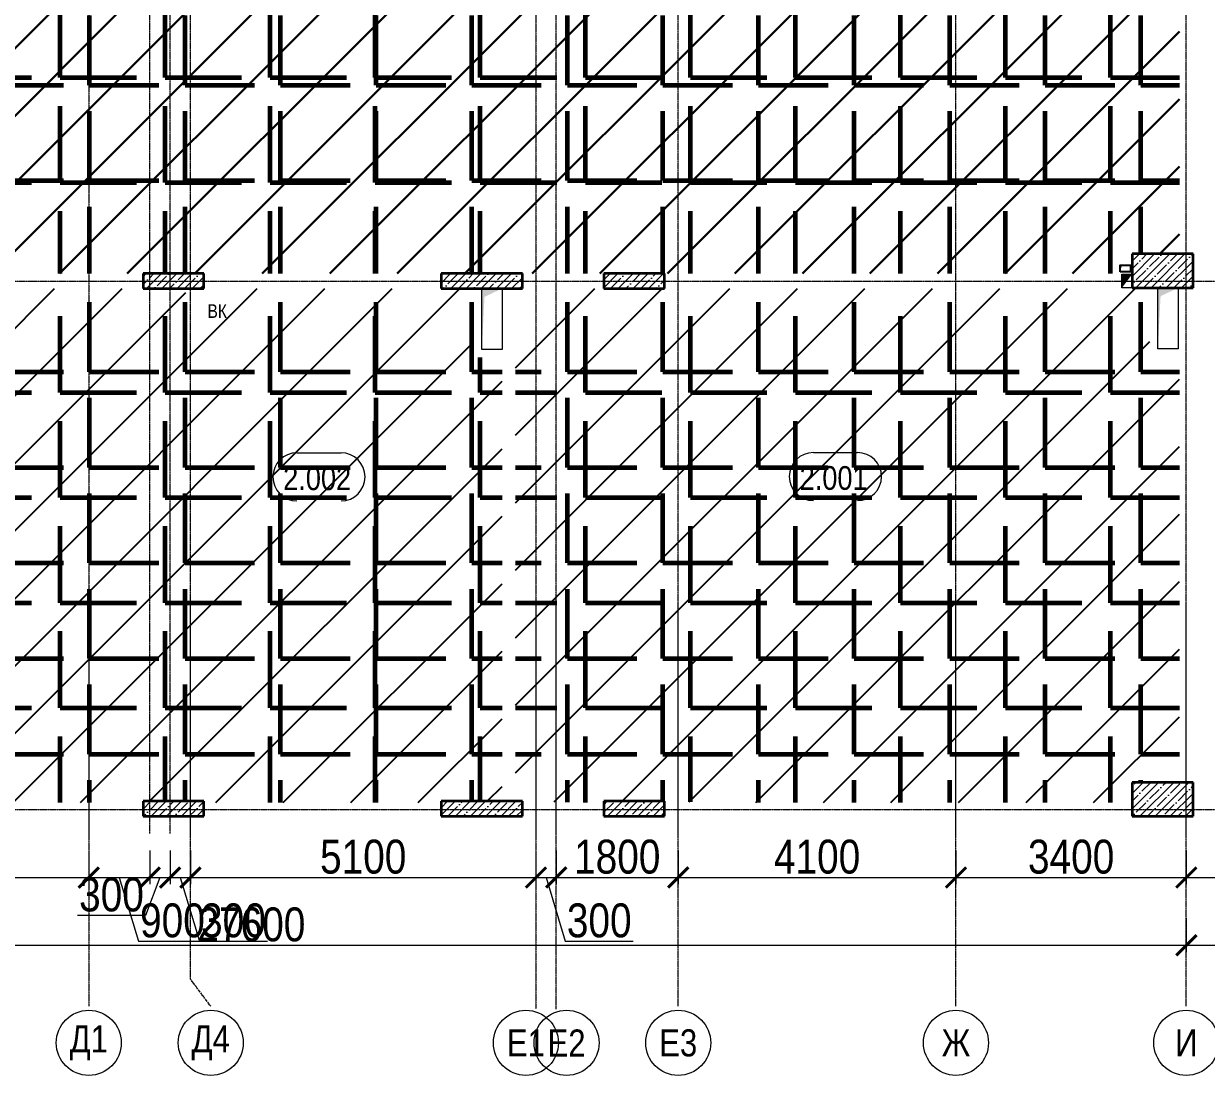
# Model space of a CAD drawing. Header units: millimetres. Extents: x -65509 to 912790, y 446 to 713294.
# Drawn here: x 10318 to 27776, y 174451 to 189977 of the extents above; entities that cross this region are included whole.
import ezdxf
from ezdxf.enums import TextEntityAlignment as Align

# ---------------------------------------------------------------- set-up
doc = ezdxf.new("R2010")
doc.units = ezdxf.units.MM
doc.linetypes.add('CENTER2', pattern=[28.575, 19.05, -3.175, 3.175, -3.175])
doc.linetypes.add('HIDDEN2', pattern=[4.7625, 3.175, -1.5875])
doc.layers.get('Defpoints').update_dxf_attribs({"color": 250})
doc.layers.add('1.1) Нал. пол 1 вып. классы в 1 блоке', color=5, linetype='Continuous')
for name, color, linetype, lineweight in [('8.1) Нал. пол 8 вып.', 190, 'Continuous', 30), ('8.2) Линолеум 8 вып', 90, 'Continuous', 60), ('9.1) Линолеум 9  9.2 Инв', 3, 'Continuous', 60), ('АР_Area', 250, 'Continuous', 5), ('АР_Колонны', 250, 'Continuous', 30), ('АР_Стены ЖБ', 250, 'Continuous', 35), ('АР_Штриховка', 250, 'Continuous', 0), ('ВК_Шахты', 250, 'Continuous', 9), ('ОВ_Кондиционирование', 250, 'Continuous', 25), ('ОВ_Отопление', 250, 'Continuous', 5), ('ОВ_Шахты', 250, 'Continuous', 5), ('РД_Оси_100', 250, 'Continuous', 0), ('РД_Оси_размер', 250, 'Continuous', 0)]:
    doc.layers.add(name, color=color, linetype=linetype, lineweight=lineweight)
doc.styles.add('style1', font='ARIALN.TTF')
doc.styles.add('ккк', font='isocpeur.ttf', dxfattribs={"width": 0.85, "oblique": 15})
doc.dimstyles.new('Dim100_ареал', dxfattribs={"dimscale": 100, "dimtxt": 2.5, "dimasz": 1, "dimexe": 1, "dimexo": 1, "dimgap": 0.5, "dimtad": 1, "dimzin": 12, "dimdsep": 46, "dimtxsty": 'style1', "dimblk": 'ARCHTICK', "dimcen": 1, "dimdle": 1, "dimclrd": 256, "dimclre": 256, "dimaunit": 1, "dimadec": 0, "dimazin": 3, "dimtfac": 1, "dimtmove": 1, "dimatfit": 3, "dimldrblk": 'OPEN30', "dimfxl": 4, "dimfxlon": 1, "dimtolj": 1, "dimtzin": 0, "dimlwd": 9, "dimlwe": 9, "dimarcsym": 0})
pattern_1 = [(45, (-1573151.94, 141213.05), (-498.4042, 498.4042), [])]
pattern_2 = [(45, (-74007.1, 311187.15), (-112.2532, 112.2532), []), (45, (-73894.85, 311187.15), (-112.2532, 112.2532), [198.4375, -39.6875, 0, -39.6875])]
pattern_3 = [(0, (0, 0), (0, 1550.67), [1127.76, -422.91]), (90, (0, 0), (-1550.67, 9e-14), [1127.76, -422.91])]
pattern_4 = [(0, (0, 0), (0, 1410.97), [1026.16, -384.81]), (90, (0, 0), (-1410.97, 9e-14), [1026.16, -384.81])]

# ---------------------------------------------------------------- blocks, each defined once
blk = doc.blocks.new('otv')
at = {"linetype": 'Continuous'}
blk.add_lwpolyline([(0, -1), (0, 0), (1, 0), (1, -1)], close=True, dxfattribs=at)
blk.add_solid([(0, -1), (0, 0), (0.135, -0.137), (1, 0)], dxfattribs=at)
blk = doc.blocks.new('otv_в_стене')
at = {"linetype": 'Continuous'}
blk.add_lwpolyline([(0, -1), (0, 0), (1, 0), (1, -1)], close=True, dxfattribs=at)
blk.add_solid([(0, -1), (0, 0), (0.5, -0.5), (1, 0)], dxfattribs=at)
blk = doc.blocks.new('A-iden')
at = {"linetype": 'Continuous', "lineweight": 5}
blk.add_circle((0, -4), 3, dxfattribs=at)
at = {"color": 0, "linetype": 'Continuous', "lineweight": 20, "style": 'ккк', "width": 0.85}
blk.add_attdef('ID', text='', height=8, dxfattribs=at).set_placement((0.31, -3.85), align=Align.MIDDLE_CENTER)
blk = doc.blocks.new('_ArchTick')
at = {"color": 0, "linetype": 'ByBlock', "const_width": 0.15}
blk.add_lwpolyline([(-0.5, -0.5), (0.5, 0.5)], dxfattribs=at)
blk = doc.blocks.new('*D48')
at = {"layer": 'Defpoints', "color": 0, "transparency": 16777216}
for p in [(1203453, 135908), (1207053, 135908), (1207053, 134908)]:
    blk.add_point(p, dxfattribs=at)
at = {"layer": 'РД_Оси_размер', "lineweight": 9, "transparency": 16777216}
for p, q in [((1203453, 135308), (1203453, 134808)), ((1207053, 135308), (1207053, 134808)), ((1203353, 134908), (1207153, 134908))]:
    blk.add_line(p, q, dxfattribs=at)
at = {"layer": 'РД_Оси_размер', "lineweight": 9, "transparency": 16777216, "xscale": 300, "yscale": 300, "zscale": 300, "rotation": 180}
blk.add_blockref('_ArchTick', (1203453, 134908), dxfattribs=at)
at = {"layer": 'РД_Оси_размер', "lineweight": 9, "transparency": 16777216, "xscale": 300, "yscale": 300, "zscale": 300}
blk.add_blockref('_ArchTick', (1207053, 134908), dxfattribs=at)
at = {"layer": 'РД_Оси_размер', "color": 0, "transparency": 16777216, "insert": (1205253, 135213), "char_height": 500, "attachment_point": 5, "style": 'style1'}
blk.add_mtext('\\A1;3600', dxfattribs=at)
blk = doc.blocks.new('_Open30')
at = {"color": 0, "linetype": 'ByBlock', "lineweight": -2}
for p, q in [((-1, 0.268), (0, 0)), ((0, 0), (-1, -0.268)), ((0, 0), (-1, 0))]:
    blk.add_line(p, q, dxfattribs=at)
blk = doc.blocks.new('*D49')
at = {"layer": 'Defpoints', "color": 0, "transparency": 16777216}
for p in [(1207053, 135908), (1207953, 135908), (1207953, 134908)]:
    blk.add_point(p, dxfattribs=at)
at = {"layer": 'РД_Оси_размер', "lineweight": 9, "transparency": 16777216}
for p, q in [((1207053, 135308), (1207053, 134808)), ((1207953, 135308), (1207953, 134808)), ((1206953, 134908), (1208053, 134908)), ((1207503, 134908), (1207785, 133967)), ((1207785, 133967), (1208790, 133967))]:
    blk.add_line(p, q, dxfattribs=at)
at = {"layer": 'РД_Оси_размер', "lineweight": 9, "transparency": 16777216, "xscale": 300, "yscale": 300, "zscale": 300, "rotation": 180}
blk.add_blockref('_ArchTick', (1207053, 134908), dxfattribs=at)
at = {"layer": 'РД_Оси_размер', "lineweight": 9, "transparency": 16777216, "xscale": 300, "yscale": 300, "zscale": 300}
blk.add_blockref('_ArchTick', (1207953, 134908), dxfattribs=at)
at = {"layer": 'РД_Оси_размер', "color": 0, "transparency": 16777216, "insert": (1208287, 134272), "char_height": 500, "attachment_point": 5, "style": 'style1'}
blk.add_mtext('\\A1;900', dxfattribs=at)
blk = doc.blocks.new('*D50')
at = {"layer": 'Defpoints', "color": 0, "transparency": 16777216}
for p in [(1207953, 135908), (1208253, 135908), (1208253, 134908)]:
    blk.add_point(p, dxfattribs=at)
at = {"layer": 'РД_Оси_размер', "lineweight": 9, "transparency": 16777216}
for p, q in [((1207953, 135308), (1207953, 134808)), ((1208253, 135308), (1208253, 134808)), ((1207853, 134908), (1208353, 134908)), ((1208103, 134908), (1207890, 134349)), ((1207890, 134349), (1206885, 134349))]:
    blk.add_line(p, q, dxfattribs=at)
at = {"layer": 'РД_Оси_размер', "lineweight": 9, "transparency": 16777216, "xscale": 300, "yscale": 300, "zscale": 300, "rotation": 180}
blk.add_blockref('_ArchTick', (1207953, 134908), dxfattribs=at)
at = {"layer": 'РД_Оси_размер', "lineweight": 9, "transparency": 16777216, "xscale": 300, "yscale": 300, "zscale": 300}
blk.add_blockref('_ArchTick', (1208253, 134908), dxfattribs=at)
at = {"layer": 'РД_Оси_размер', "color": 0, "transparency": 16777216, "insert": (1207387, 134655), "char_height": 500, "attachment_point": 5, "style": 'style1'}
blk.add_mtext('\\A1;300', dxfattribs=at)
blk = doc.blocks.new('*D51')
at = {"layer": 'Defpoints', "color": 0, "transparency": 16777216}
for p in [(1208253, 135908), (1208553, 135908), (1208553, 134908)]:
    blk.add_point(p, dxfattribs=at)
at = {"layer": 'РД_Оси_размер', "lineweight": 9, "transparency": 16777216}
for p, q in [((1208253, 135308), (1208253, 134808)), ((1208553, 135308), (1208553, 134808)), ((1208153, 134908), (1208653, 134908)), ((1208403, 134908), (1208685, 133967)), ((1208685, 133967), (1209690, 133967))]:
    blk.add_line(p, q, dxfattribs=at)
at = {"layer": 'РД_Оси_размер', "lineweight": 9, "transparency": 16777216, "xscale": 300, "yscale": 300, "zscale": 300, "rotation": 180}
blk.add_blockref('_ArchTick', (1208253, 134908), dxfattribs=at)
at = {"layer": 'РД_Оси_размер', "lineweight": 9, "transparency": 16777216, "xscale": 300, "yscale": 300, "zscale": 300}
blk.add_blockref('_ArchTick', (1208553, 134908), dxfattribs=at)
at = {"layer": 'РД_Оси_размер', "color": 0, "transparency": 16777216, "insert": (1209187, 134272), "char_height": 500, "attachment_point": 5, "style": 'style1'}
blk.add_mtext('\\A1;300', dxfattribs=at)
blk = doc.blocks.new('*D52')
at = {"layer": 'Defpoints', "color": 0, "transparency": 16777216}
for p in [(1208553, 135908), (1213653, 135908), (1213653, 134908)]:
    blk.add_point(p, dxfattribs=at)
at = {"layer": 'РД_Оси_размер', "lineweight": 9, "transparency": 16777216}
for p, q in [((1208553, 135308), (1208553, 134808)), ((1213653, 135308), (1213653, 134808)), ((1208453, 134908), (1213753, 134908))]:
    blk.add_line(p, q, dxfattribs=at)
at = {"layer": 'РД_Оси_размер', "lineweight": 9, "transparency": 16777216, "xscale": 300, "yscale": 300, "zscale": 300, "rotation": 180}
blk.add_blockref('_ArchTick', (1208553, 134908), dxfattribs=at)
at = {"layer": 'РД_Оси_размер', "lineweight": 9, "transparency": 16777216, "xscale": 300, "yscale": 300, "zscale": 300}
blk.add_blockref('_ArchTick', (1213653, 134908), dxfattribs=at)
at = {"layer": 'РД_Оси_размер', "color": 0, "transparency": 16777216, "insert": (1211103, 135213), "char_height": 500, "attachment_point": 5, "style": 'style1'}
blk.add_mtext('\\A1;5100', dxfattribs=at)
blk = doc.blocks.new('*D53')
at = {"layer": 'Defpoints', "color": 0, "transparency": 16777216}
for p in [(1213653, 135908), (1213953, 135908), (1213953, 134908)]:
    blk.add_point(p, dxfattribs=at)
at = {"layer": 'РД_Оси_размер', "lineweight": 9, "transparency": 16777216}
for p, q in [((1213653, 135308), (1213653, 134808)), ((1213953, 135308), (1213953, 134808)), ((1213553, 134908), (1214053, 134908)), ((1213803, 134908), (1214085, 133967)), ((1214085, 133967), (1215090, 133967))]:
    blk.add_line(p, q, dxfattribs=at)
at = {"layer": 'РД_Оси_размер', "lineweight": 9, "transparency": 16777216, "xscale": 300, "yscale": 300, "zscale": 300, "rotation": 180}
blk.add_blockref('_ArchTick', (1213653, 134908), dxfattribs=at)
at = {"layer": 'РД_Оси_размер', "lineweight": 9, "transparency": 16777216, "xscale": 300, "yscale": 300, "zscale": 300}
blk.add_blockref('_ArchTick', (1213953, 134908), dxfattribs=at)
at = {"layer": 'РД_Оси_размер', "color": 0, "transparency": 16777216, "insert": (1214587, 134272), "char_height": 500, "attachment_point": 5, "style": 'style1'}
blk.add_mtext('\\A1;300', dxfattribs=at)
blk = doc.blocks.new('*D54')
at = {"layer": 'Defpoints', "color": 0, "transparency": 16777216}
for p in [(1213953, 135908), (1215753, 135908), (1215753, 134908)]:
    blk.add_point(p, dxfattribs=at)
at = {"layer": 'РД_Оси_размер', "lineweight": 9, "transparency": 16777216}
for p, q in [((1213953, 135308), (1213953, 134808)), ((1215753, 135308), (1215753, 134808)), ((1213853, 134908), (1215853, 134908))]:
    blk.add_line(p, q, dxfattribs=at)
at = {"layer": 'РД_Оси_размер', "lineweight": 9, "transparency": 16777216, "xscale": 300, "yscale": 300, "zscale": 300, "rotation": 180}
blk.add_blockref('_ArchTick', (1213953, 134908), dxfattribs=at)
at = {"layer": 'РД_Оси_размер', "lineweight": 9, "transparency": 16777216, "xscale": 300, "yscale": 300, "zscale": 300}
blk.add_blockref('_ArchTick', (1215753, 134908), dxfattribs=at)
at = {"layer": 'РД_Оси_размер', "color": 0, "transparency": 16777216, "insert": (1214853, 135213), "char_height": 500, "attachment_point": 5, "style": 'style1'}
blk.add_mtext('\\A1;1800', dxfattribs=at)
blk = doc.blocks.new('*D55')
at = {"layer": 'Defpoints', "color": 0, "transparency": 16777216}
for p in [(1215753, 135908), (1219853, 135908), (1219853, 134908)]:
    blk.add_point(p, dxfattribs=at)
at = {"layer": 'РД_Оси_размер', "lineweight": 9, "transparency": 16777216}
for p, q in [((1215753, 135308), (1215753, 134808)), ((1219853, 135308), (1219853, 134808)), ((1215653, 134908), (1219953, 134908))]:
    blk.add_line(p, q, dxfattribs=at)
at = {"layer": 'РД_Оси_размер', "lineweight": 9, "transparency": 16777216, "xscale": 300, "yscale": 300, "zscale": 300, "rotation": 180}
blk.add_blockref('_ArchTick', (1215753, 134908), dxfattribs=at)
at = {"layer": 'РД_Оси_размер', "lineweight": 9, "transparency": 16777216, "xscale": 300, "yscale": 300, "zscale": 300}
blk.add_blockref('_ArchTick', (1219853, 134908), dxfattribs=at)
at = {"layer": 'РД_Оси_размер', "color": 0, "transparency": 16777216, "insert": (1217803, 135213), "char_height": 500, "attachment_point": 5, "style": 'style1'}
blk.add_mtext('\\A1;4100', dxfattribs=at)
blk = doc.blocks.new('*D56')
at = {"layer": 'Defpoints', "color": 0, "transparency": 16777216}
for p in [(1219853, 135908), (1223253, 135908), (1223253, 134908)]:
    blk.add_point(p, dxfattribs=at)
at = {"layer": 'РД_Оси_размер', "lineweight": 9, "transparency": 16777216}
for p, q in [((1219853, 135308), (1219853, 134808)), ((1223253, 135308), (1223253, 134808)), ((1219753, 134908), (1223353, 134908))]:
    blk.add_line(p, q, dxfattribs=at)
at = {"layer": 'РД_Оси_размер', "lineweight": 9, "transparency": 16777216, "xscale": 300, "yscale": 300, "zscale": 300, "rotation": 180}
blk.add_blockref('_ArchTick', (1219853, 134908), dxfattribs=at)
at = {"layer": 'РД_Оси_размер', "lineweight": 9, "transparency": 16777216, "xscale": 300, "yscale": 300, "zscale": 300}
blk.add_blockref('_ArchTick', (1223253, 134908), dxfattribs=at)
at = {"layer": 'РД_Оси_размер', "color": 0, "transparency": 16777216, "insert": (1221553, 135213), "char_height": 500, "attachment_point": 5, "style": 'style1'}
blk.add_mtext('\\A1;3400', dxfattribs=at)
blk = doc.blocks.new('*D57')
at = {"layer": 'Defpoints', "color": 0, "transparency": 16777216}
for p in [(1223253, 135908), (1224153, 135908), (1224153, 134908)]:
    blk.add_point(p, dxfattribs=at)
at = {"layer": 'РД_Оси_размер', "lineweight": 9, "transparency": 16777216}
for p, q in [((1223253, 135308), (1223253, 134808)), ((1224153, 135308), (1224153, 134808)), ((1223153, 134908), (1224253, 134908)), ((1223703, 134908), (1223985, 133967)), ((1223985, 133967), (1224990, 133967))]:
    blk.add_line(p, q, dxfattribs=at)
at = {"layer": 'РД_Оси_размер', "lineweight": 9, "transparency": 16777216, "xscale": 300, "yscale": 300, "zscale": 300, "rotation": 180}
blk.add_blockref('_ArchTick', (1223253, 134908), dxfattribs=at)
at = {"layer": 'РД_Оси_размер', "lineweight": 9, "transparency": 16777216, "xscale": 300, "yscale": 300, "zscale": 300}
blk.add_blockref('_ArchTick', (1224153, 134908), dxfattribs=at)
at = {"layer": 'РД_Оси_размер', "color": 0, "transparency": 16777216, "insert": (1224487, 134272), "char_height": 500, "attachment_point": 5, "style": 'style1'}
blk.add_mtext('\\A1;900', dxfattribs=at)
blk = doc.blocks.new('*D97')
at = {"layer": 'Defpoints', "color": 0, "transparency": 16777216}
for p in [(1195653, 135908), (1223253, 135908), (1223253, 133908)]:
    blk.add_point(p, dxfattribs=at)
at = {"layer": 'РД_Оси_размер', "lineweight": 9, "transparency": 16777216}
for p, q in [((1195653, 134308), (1195653, 133808)), ((1223253, 134308), (1223253, 133808)), ((1195553, 133908), (1223353, 133908))]:
    blk.add_line(p, q, dxfattribs=at)
at = {"layer": 'РД_Оси_размер', "lineweight": 9, "transparency": 16777216, "xscale": 300, "yscale": 300, "zscale": 300, "rotation": 180}
blk.add_blockref('_ArchTick', (1195653, 133908), dxfattribs=at)
at = {"layer": 'РД_Оси_размер', "lineweight": 9, "transparency": 16777216, "xscale": 300, "yscale": 300, "zscale": 300}
blk.add_blockref('_ArchTick', (1223253, 133908), dxfattribs=at)
at = {"layer": 'РД_Оси_размер', "color": 0, "transparency": 16777216, "insert": (1209453, 134213), "char_height": 500, "attachment_point": 5, "style": 'style1'}
blk.add_mtext('\\A1;27600', dxfattribs=at)
blk = doc.blocks.new('*D118')
at = {"layer": 'Defpoints', "color": 0, "transparency": 16777216}
for p in [(1241253, 222414), (1223253, 135908), (1241253, 133908)]:
    blk.add_point(p, dxfattribs=at)
at = {"layer": 'РД_Оси_размер', "lineweight": 9, "transparency": 16777216}
for p, q in [((1223253, 134308), (1223253, 133808)), ((1241253, 134308), (1241253, 133808)), ((1223153, 133908), (1241353, 133908))]:
    blk.add_line(p, q, dxfattribs=at)
at = {"layer": 'РД_Оси_размер', "lineweight": 9, "transparency": 16777216, "xscale": 300, "yscale": 300, "zscale": 300, "rotation": 180}
blk.add_blockref('_ArchTick', (1223253, 133908), dxfattribs=at)
at = {"layer": 'РД_Оси_размер', "lineweight": 9, "transparency": 16777216, "xscale": 300, "yscale": 300, "zscale": 300}
blk.add_blockref('_ArchTick', (1241253, 133908), dxfattribs=at)
at = {"layer": 'РД_Оси_размер', "color": 0, "transparency": 16777216, "insert": (1232253, 134213), "char_height": 500, "attachment_point": 5, "style": 'style1'}
blk.add_mtext('\\A1;18000', dxfattribs=at)
blk = doc.blocks.new('MOK-МаркаПом_овал_ареал')
for p, q in [((-2.99, 3.76), (3.52, 3.76)), ((-2.75, -3), (2.75, -3))]:
    blk.add_line(p, q)
for centre, radius, start, end in [((-2.99, 0.21), 3.55, 90, 270), ((3.52, 0.21), 3.55, 270, 90), ((-7.41, 0), 7.16, 0, 0.001)]:
    blk.add_arc(centre, radius, start, end)
at = {"color": 0, "style": 'style1'}
blk.add_attdef('АР-ПОМЕЩЕНИЕ:НОМЕР', text='', height=3, dxfattribs=at).set_placement((0.26, 0), align=Align.MIDDLE)
blk = doc.blocks.new('оси_рен')
at = {"layer": 'РД_Оси_100', "color": 251, "linetype": 'CENTER2', "true_color": 0x636466}
for p, q in [((1215752.916, 135558.25), (1215752.916, 223268.25)), ((1219852.916, 135558.25), (1219852.916, 223268.25)), ((1223252.916, 135558.25), (1223252.916, 223268.25)), ((1189697.958, 143713.25), (1225207.916, 143713.25)), ((1215752.916, 133007.755), (1215752.916, 138964.071)), ((1219852.916, 133007.755), (1219852.916, 138964.071)), ((1223252.916, 133007.755), (1223252.916, 138964.071)), ((1189697.958, 135913.25), (1225207.916, 135913.25))]:
    blk.add_line(p, q, dxfattribs=at)
for points in [[(1207052.916, 223268.25), (1207052.916, 135558.25)], [(1207952.916, 135558.25), (1207952.916, 223268.25)], [(1208252.916, 135558.25), (1208252.916, 223268.25)], [(1208552.916, 135558.25), (1208552.916, 223268.25)], [(1213652.916, 223268.25), (1213652.916, 135558.25)], [(1213952.916, 135558.25), (1213952.916, 223268.25)], [(1207052.916, 138964.071), (1207052.916, 133007.755)], [(1208852.916, 133007.755), (1208552.916, 133407.755), (1208552.916, 138964.071)], [(1213652.916, 138964.071), (1213652.916, 132968.663)], [(1213952.916, 132966.444), (1213952.916, 138964.071)]]:
    blk.add_lwpolyline(points, dxfattribs=at)
at = {"layer": 'РД_Оси_100', "color": 251, "true_color": 0x636466}
ref = blk.add_blockref('A-iden', (1207052.182, 133107.755), dxfattribs=dict(at, xscale=160, yscale=160))
ref.add_attrib('ID', 'Д1', dxfattribs={"layer": '0', "linetype": 'Continuous', "height": 400, "style": 'style1'}).set_placement((1207052.182, 132467.755), align=Align.MIDDLE)
ref = blk.add_blockref('A-iden', (1208852.182, 133107.755), dxfattribs=dict(at, xscale=160, yscale=160))
ref.add_attrib('ID', 'Д4', dxfattribs={"layer": '0', "linetype": 'Continuous', "height": 400, "style": 'style1'}).set_placement((1208852.182, 132467.755), align=Align.MIDDLE)
ref = blk.add_blockref('A-iden', (1213504.837, 133107.755), dxfattribs=dict(at, xscale=160, yscale=160))
ref.add_attrib('ID', 'Е1', dxfattribs={"layer": '0', "linetype": 'Continuous', "height": 400, "style": 'style1'}).set_placement((1213504.837, 132467.755), align=Align.MIDDLE)
ref = blk.add_blockref('A-iden', (1214104.837, 133107.755), dxfattribs=dict(at, xscale=160, yscale=160))
ref.add_attrib('ID', 'Е2', dxfattribs={"layer": '0', "linetype": 'Continuous', "height": 400, "style": 'style1'}).set_placement((1214104.837, 132467.755), align=Align.MIDDLE)
ref = blk.add_blockref('A-iden', (1215752.916, 133107.755), dxfattribs=dict(at, xscale=160, yscale=160))
ref.add_attrib('ID', 'Е3', dxfattribs={"layer": '0', "linetype": 'Continuous', "height": 400, "style": 'style1'}).set_placement((1215752.916, 132467.755), align=Align.MIDDLE)
ref = blk.add_blockref('A-iden', (1219852.916, 133107.755), dxfattribs=dict(at, xscale=160, yscale=160))
ref.add_attrib('ID', 'Ж', dxfattribs={"layer": '0', "linetype": 'Continuous', "height": 400, "style": 'style1'}).set_placement((1219852.916, 132467.755), align=Align.MIDDLE)
ref = blk.add_blockref('A-iden', (1223252.916, 133107.755), dxfattribs=dict(at, xscale=160, yscale=160))
ref.add_attrib('ID', 'И', dxfattribs={"layer": '0', "linetype": 'Continuous', "height": 400, "style": 'style1'}).set_placement((1223252.916, 132467.755), align=Align.MIDDLE)
at = {"layer": 'РД_Оси_размер', "color": 251, "true_color": 0x636466}
for base, p1, p2, picture, middle in [((1241252.916, 133907.755), (1223252.916, 135907.755), (1241252.916, 222413.947), '*D118', (1232252.916, 134213.041)), ((1223252.916, 133907.755), (1195652.916, 135907.755), (1223252.916, 135907.755), '*D97', (1209452.916, 134213.041)), ((1207052.916, 134907.755), (1203452.916, 135907.755), (1207052.916, 135907.755), '*D48', (1205252.916, 135213.041)), ((1207952.916, 134907.755), (1207052.916, 135907.755), (1207952.916, 135907.755), '*D49', (1207835.173, 134272.182)), ((1208552.916, 134907.755), (1208252.916, 135907.755), (1208552.916, 135907.755), '*D51', (1208735.173, 134272.182)), ((1213652.916, 134907.755), (1208552.916, 135907.755), (1213652.916, 135907.755), '*D52', (1211102.916, 135213.041)), ((1213952.916, 134907.755), (1213652.916, 135907.755), (1213952.916, 135907.755), '*D53', (1214135.173, 134272.182)), ((1215752.916, 134907.755), (1213952.916, 135907.755), (1215752.916, 135907.755), '*D54', (1214852.916, 135213.041)), ((1219852.916, 134907.755), (1215752.916, 135907.755), (1219852.916, 135907.755), '*D55', (1217802.916, 135213.041)), ((1223252.916, 134907.755), (1219852.916, 135907.755), (1223252.916, 135907.755), '*D56', (1221552.916, 135213.041)), ((1224152.916, 134907.755), (1223252.916, 135907.755), (1224152.916, 135907.755), '*D57', (1224035.173, 134272.182))]:
    dim = blk.add_linear_dim(base=base, p1=p1, p2=p2, dimstyle='Dim100_ареал', override={"dimtxt": 5, "dimasz": 3}, dxfattribs=at)
    dim.commit()
    dim.dimension.update_dxf_attribs({"geometry": picture, "text_midpoint": middle})
dim = blk.add_linear_dim(base=(1208252.916, 134907.755), p1=(1207952.916, 135907.755), p2=(1208252.916, 135907.755), dimstyle='Dim100_ареал', override={"dimtxt": 5, "dimasz": 3}, dxfattribs=at)
dim.commit()
dim.dimension.update_dxf_attribs({"geometry": '*D50', "text_midpoint": (1207839.511, 134349.46), "dimtype": 160})

msp = doc.modelspace()

# ---------------------------------------------------------------- hatches: boundary and pattern name
at = {"layer": '1.1) Нал. пол 1 вып. классы в 1 блоке'}
h = msp.add_hatch(dxfattribs=at)
h.set_pattern_fill('ANSI31', color=256, scale=222)
h.set_pattern_definition(pattern_1)
h.paths.add_polyline_path([(16960, 186066.988), (16480, 186066.988), (13000, 186066.988), (13000, 185846.988), (12710, 185846.988), (12710, 186066.988), (12080, 186066.988), (9180, 186066.988), (8150, 186066.988), (8150, 185846.988), (7780, 185846.988), (7780, 183826.988), (7790, 183826.988), (7790, 182626.988), (7780, 178476.988), (8080, 178476.988), (11680, 178476.988), (12080, 178476.988), (12080, 178496.988), (12980, 178496.988), (13179.999, 178476.988), (14379.999, 178476.988), (15280, 178476.988), (16480, 178476.988), (16480, 178496.988), (17380, 178496.988), (17380, 185046.988), (16960, 185046.988)])
h.paths.add_polyline_path([(12973.26, 185524.711), (13359.345, 185524.711), (13359.345, 185941.082), (12973.26, 185941.082)], flags=24)
h = msp.add_hatch(dxfattribs=at)
h.set_pattern_fill('ANSI31', color=256, scale=222)
h.set_pattern_definition(pattern_1)
h.paths.add_polyline_path([(26940, 186076.988), (26680, 186076.988), (26680, 186066.988), (23680, 186066.988), (20780, 186066.988), (19780, 186066.988), (18880, 186066.988), (17950, 186066.988), (17950, 185846.988), (17580, 185846.988), (17580, 178496.988), (17680, 178496.988), (18880, 178476.988), (18880, 178496.988), (19780, 178496.988), (20980, 178476.988), (21880, 178476.988), (23080, 178476.988), (23980, 178476.988), (26080, 178476.988), (26680, 178476.988), (26680, 178776.988), (27380, 178776.988), (27380, 185056.987), (26940, 185056.987)])
at = {"layer": '8.1) Нал. пол 8 вып.'}
h = msp.add_hatch(dxfattribs=at)
h.set_pattern_fill('ANSI31', color=256, scale=222)
h.paths.add_polyline_path([(27380, 190876.988), (26680, 190876.988), (26680, 191176.988), (20080, 191176.988), (20080, 190276.988), (11180, 190276.988), (11180, 191176.988), (7780.562, 191176.988), (7780.562, 187786.987), (7780, 186286.988), (26680, 186286.988), (26680, 186576.988), (27380, 186576.988)])
h.paths.add_polyline_path([(26505, 186411.988), (26655, 186411.988), (26655, 186311.988), (26505, 186311.988)], flags=16)
h.paths.add_polyline_path([(7780, 191176.988), (7780.562, 191466.987), (7780, 191466.987), (0, 191466.987), (0, 188156.988), (280, 188156.988), (280, 187786.988), (6580, 187786.988), (6580, 188066.987), (7780, 188066.987)])
h.paths.add_polyline_path([(11180, 191466.987), (7780.562, 191466.987), (7780.562, 191176.988), (11180, 191176.988)])
h.paths.add_polyline_path([(11180, 198576.988), (11830, 198576.988), (11830, 198796.988), (12070, 198796.988), (12070, 201756.987), (11270, 201756.988), (11149.997, 201756.988), (11149.997, 203566.987), (8509.996, 203566.987), (8509.996, 201311.272), (7790, 201311.272), (7790, 200276.987), (7790, 199976.987), (7790, 197076.987), (7790, 196576.987), (7790, 195676.987), (7790, 191686.987), (7780, 191466.987), (11180, 191466.987)])
h.paths.add_polyline_path([(213.548, 187753.857), (599.633, 187753.857), (599.633, 188174.457), (213.548, 188174.457)], flags=9)
at = {"layer": '8.2) Линолеум 8 вып'}
h = msp.add_hatch(dxfattribs=at)
h.set_pattern_fill('ANGLE', color=256, scale=222)
h.set_pattern_definition(pattern_3)
h.paths.add_polyline_path([(27380, 190876.988), (26680, 190876.988), (26680, 191176.988), (20080, 191176.988), (20080, 190276.988), (11180, 190276.988), (11180, 191176.988), (7780.562, 191176.988), (7780.562, 187786.987), (7780, 186286.988), (26680, 186286.988), (26680, 186576.988), (27380, 186576.988)])
h.paths.add_polyline_path([(26505, 186411.988), (26655, 186411.988), (26655, 186311.988), (26505, 186311.988)], flags=16)
h.paths.add_polyline_path([(7780, 191176.988), (7780.562, 191466.987), (7780, 191466.987), (0, 191466.987), (0, 188156.988), (280, 188156.988), (280, 187786.988), (6580, 187786.988), (6580, 188066.987), (7780, 188066.987)])
h.paths.add_polyline_path([(11180, 191466.987), (7780.562, 191466.987), (7780.562, 191176.988), (11180, 191176.988)])
h.paths.add_polyline_path([(11180, 198576.988), (11830, 198576.988), (11830, 198796.988), (12070, 198796.988), (12070, 201756.987), (11270, 201756.988), (11149.997, 201756.988), (11149.997, 203566.987), (8509.996, 203566.987), (8509.996, 201311.272), (7790, 201311.272), (7790, 200276.987), (7790, 199976.987), (7790, 197076.987), (7790, 196576.987), (7790, 195676.987), (7790, 191686.987), (7780, 191466.987), (11180, 191466.987)])
h.paths.add_polyline_path([(213.548, 187753.857), (599.633, 187753.857), (599.633, 188174.457), (213.548, 188174.457)], flags=9)
h = msp.add_hatch(dxfattribs=at)
h.set_pattern_fill('ANGLE', color=256, scale=222)
h.set_pattern_definition(pattern_3)
h.paths.add_polyline_path([(16960, 186066.988), (16480, 186066.988), (13000, 186066.988), (13000, 185846.988), (12710, 185846.988), (12710, 186066.988), (12080, 186066.988), (9180, 186066.988), (8150, 186066.988), (8150, 185846.988), (7780, 185846.988), (7780, 183826.988), (7790, 183826.988), (7790, 182626.988), (7780, 178476.988), (8080, 178476.988), (11680, 178476.988), (12080, 178476.988), (12080, 178496.988), (12980, 178496.988), (13179.999, 178476.988), (14379.999, 178476.988), (15280, 178476.988), (16480, 178476.988), (16480, 178496.988), (17380, 178496.988), (17380, 185046.988), (16960, 185046.988)])
h.paths.add_polyline_path([(12973.26, 185524.711), (13359.345, 185524.711), (13359.345, 185941.082), (12973.26, 185941.082)], flags=24)
h = msp.add_hatch(dxfattribs=at)
h.set_pattern_fill('ANGLE', color=256, scale=222)
h.set_pattern_definition(pattern_3)
h.paths.add_polyline_path([(26940, 186076.988), (26680, 186076.988), (26680, 186066.988), (23680, 186066.988), (20780, 186066.988), (19780, 186066.988), (18880, 186066.988), (17950, 186066.988), (17950, 185846.988), (17580, 185846.988), (17580, 178496.988), (17680, 178496.988), (18880, 178476.988), (18880, 178496.988), (19780, 178496.988), (20980, 178476.988), (21880, 178476.988), (23080, 178476.988), (23980, 178476.988), (26080, 178476.988), (26680, 178476.988), (26680, 178776.988), (27380, 178776.988), (27380, 185056.987), (26940, 185056.987)])
at = {"layer": '9.1) Линолеум 9  9.2 Инв'}
h = msp.add_hatch(dxfattribs=at)
h.set_pattern_fill('ANGLE', color=256, scale=202)
h.set_pattern_definition(pattern_4)
h.paths.add_polyline_path([(27380, 190876.988), (26680, 190876.988), (26680, 191176.988), (20080, 191176.988), (20080, 190276.988), (11180, 190276.988), (11180, 191176.988), (7780.562, 191176.988), (7780.562, 187786.987), (7780, 186286.988), (26680, 186286.988), (26680, 186576.988), (27380, 186576.988)])
h.paths.add_polyline_path([(26505, 186411.988), (26655, 186411.988), (26655, 186311.988), (26505, 186311.988)], flags=16)
h.paths.add_polyline_path([(7780, 191176.988), (7780.562, 191466.987), (7780, 191466.987), (0, 191466.987), (0, 188156.988), (280, 188156.988), (280, 187786.988), (6580, 187786.988), (6580, 188066.987), (7780, 188066.987)])
h.paths.add_polyline_path([(11180, 191466.987), (7780.562, 191466.987), (7780.562, 191176.988), (11180, 191176.988)])
h.paths.add_polyline_path([(11180, 198576.988), (11830, 198576.988), (11830, 198796.988), (12070, 198796.988), (12070, 201756.987), (11270, 201756.988), (11149.997, 201756.988), (11149.997, 203566.987), (8509.996, 203566.987), (8509.996, 201311.272), (7790, 201311.272), (7790, 200276.987), (7790, 199976.987), (7790, 197076.987), (7790, 196576.987), (7790, 195676.987), (7790, 191686.987), (7780, 191466.987), (11180, 191466.987)])
h.paths.add_polyline_path([(213.548, 187753.857), (599.633, 187753.857), (599.633, 188174.457), (213.548, 188174.457)], flags=9)
h = msp.add_hatch(dxfattribs=at)
h.set_pattern_fill('ANGLE', color=256, scale=202)
h.set_pattern_definition(pattern_4)
h.paths.add_polyline_path([(16960, 186066.988), (16480, 186066.988), (13000, 186066.988), (13000, 185846.988), (12710, 185846.988), (12710, 186066.988), (12080, 186066.988), (9180, 186066.988), (8150, 186066.988), (8150, 185846.988), (7780, 185846.988), (7780, 183826.988), (7790, 183826.988), (7790, 182626.988), (7780, 178476.988), (8080, 178476.988), (11680, 178476.988), (12080, 178476.988), (12080, 178496.988), (12980, 178496.988), (13179.999, 178476.988), (14379.999, 178476.988), (15280, 178476.988), (16480, 178476.988), (16480, 178496.988), (17380, 178496.988), (17380, 185046.988), (16960, 185046.988)])
h.paths.add_polyline_path([(12973.26, 185524.711), (13359.345, 185524.711), (13359.345, 185941.082), (12973.26, 185941.082)], flags=24)
h = msp.add_hatch(dxfattribs=at)
h.set_pattern_fill('ANGLE', color=256, scale=202)
h.set_pattern_definition(pattern_4)
h.paths.add_polyline_path([(26940, 186076.988), (26680, 186076.988), (26680, 186066.988), (23680, 186066.988), (20780, 186066.988), (19780, 186066.988), (18880, 186066.988), (17950, 186066.988), (17950, 185846.988), (17580, 185846.988), (17580, 178496.988), (17680, 178496.988), (18880, 178476.988), (18880, 178496.988), (19780, 178496.988), (20980, 178476.988), (21880, 178476.988), (23080, 178476.988), (23980, 178476.988), (26080, 178476.988), (26680, 178476.988), (26680, 178776.988), (27380, 178776.988), (27380, 185056.987), (26940, 185056.987)])
at = {"layer": 'АР_Штриховка', "linetype": 'Continuous'}
h = msp.add_hatch(dxfattribs=at)
h.set_pattern_fill('ANSI35', color=256, scale=25, style=0)
h.set_pattern_definition(pattern_2)
h.paths.add_polyline_path([(27580, 186076.988), (27580, 186576.988), (26680, 186576.988), (26680, 186076.988)], flags=0)
h = msp.add_hatch(dxfattribs=at)
h.set_pattern_fill('ANSI35', color=256, scale=25, style=0)
h.set_pattern_definition(pattern_2)
h.paths.add_polyline_path([(12980, 186066.988), (12980, 186286.988), (12080, 186286.988), (12080, 186066.988)], flags=0)
h = msp.add_hatch(dxfattribs=at)
h.set_pattern_fill('ANSI35', color=256, scale=25, style=0)
h.set_pattern_definition(pattern_2)
h.paths.add_polyline_path([(17680, 186066.988), (17680, 186286.988), (16480, 186286.988), (16480, 186066.988)], flags=0)
h = msp.add_hatch(dxfattribs=at)
h.set_pattern_fill('ANSI35', color=256, scale=25, style=0)
h.set_pattern_definition(pattern_2)
h.paths.add_polyline_path([(19780, 186066.988), (19780, 186286.988), (18880, 186286.988), (18880, 186066.988)], flags=0)
h = msp.add_hatch(dxfattribs=at)
h.set_pattern_fill('ANSI35', color=256, scale=25, style=0)
h.set_pattern_definition(pattern_2)
h.paths.add_polyline_path([(27580, 178276.988), (27580, 178776.988), (26680, 178776.988), (26680, 178276.988)], flags=0)
h = msp.add_hatch(dxfattribs=at)
h.set_pattern_fill('ANSI35', color=256, scale=25, style=0)
h.set_pattern_definition(pattern_2)
h.paths.add_polyline_path([(12980, 178276.988), (12980, 178496.988), (12080, 178496.988), (12080, 178276.988)], flags=0)
h = msp.add_hatch(dxfattribs=at)
h.set_pattern_fill('ANSI35', color=256, scale=25, style=0)
h.set_pattern_definition(pattern_2)
h.paths.add_polyline_path([(17680, 178276.988), (17680, 178496.988), (16480, 178496.988), (16480, 178276.988)], flags=0)
h = msp.add_hatch(dxfattribs=at)
h.set_pattern_fill('ANSI35', color=256, scale=25, style=0)
h.set_pattern_definition(pattern_2)
h.paths.add_polyline_path([(19780, 178276.988), (19780, 178496.988), (18880, 178496.988), (18880, 178276.988)], flags=0)

# ---------------------------------------------------------------- linework, layer by layer
at = {"layer": 'АР_Колонны', "linetype": 'HIDDEN2'}
for p, q in [((26680, 186576.988), (27580, 186576.988)), ((26680, 186076.988), (26680, 186576.988)), ((27580, 186576.988), (27580, 186076.988)), ((12080, 186286.988), (12980, 186286.988)), ((12080, 186066.988), (12080, 186286.988)), ((12980, 186286.988), (12980, 186066.988)), ((16480, 186286.988), (17680, 186286.988)), ((16480, 186066.988), (16480, 186286.988)), ((17680, 186286.988), (17680, 186066.988)), ((18880, 186286.988), (19780, 186286.988)), ((18880, 186066.988), (18880, 186286.988)), ((19780, 186286.988), (19780, 186066.988)), ((12980, 186066.988), (12080, 186066.988)), ((17680, 186066.988), (16480, 186066.988)), ((19780, 186066.988), (18880, 186066.988)), ((27580, 186076.988), (26680, 186076.988)), ((26680, 178776.988), (27580, 178776.988)), ((26680, 178276.988), (26680, 178776.988)), ((27580, 178776.988), (27580, 178276.988)), ((12080, 178496.988), (12980, 178496.988)), ((12080, 178276.988), (12080, 178496.988)), ((12980, 178496.988), (12980, 178276.988)), ((16480, 178496.988), (17680, 178496.988)), ((16480, 178276.988), (16480, 178496.988)), ((17680, 178496.988), (17680, 178276.988)), ((18880, 178496.988), (19780, 178496.988)), ((18880, 178276.988), (18880, 178496.988)), ((19780, 178496.988), (19780, 178276.988)), ((12980, 178276.988), (12080, 178276.988)), ((17680, 178276.988), (16480, 178276.988)), ((19780, 178276.988), (18880, 178276.988)), ((27580, 178276.988), (26680, 178276.988))]:
    msp.add_line(p, q, dxfattribs=at)
at = {"layer": 'АР_Колонны', "linetype": 'Continuous'}
for p, q in [((26680, 186576.988), (26680, 186076.988)), ((27580, 186576.988), (26680, 186576.988)), ((27580, 186576.988), (26680, 186576.988)), ((26680, 186576.988), (26680, 186076.988)), ((27580, 186076.988), (27580, 186576.988)), ((27580, 186076.988), (27580, 186576.988)), ((12080, 186286.988), (12080, 186066.988)), ((12980, 186286.988), (12080, 186286.988)), ((12980, 186286.988), (12080, 186286.988)), ((12080, 186286.988), (12080, 186066.988)), ((12980, 186066.988), (12980, 186286.988)), ((12980, 186066.988), (12980, 186286.988)), ((16480, 186286.988), (16480, 186066.988)), ((17680, 186286.988), (16480, 186286.988)), ((17680, 186286.988), (16480, 186286.988)), ((16480, 186286.988), (16480, 186066.988)), ((17680, 186066.988), (17680, 186286.988)), ((17680, 186066.988), (17680, 186286.988)), ((18880, 186286.988), (18880, 186066.988)), ((19780, 186286.988), (18880, 186286.988)), ((19780, 186286.988), (18880, 186286.988)), ((18880, 186286.988), (18880, 186066.988)), ((19780, 186066.988), (19780, 186286.988)), ((19780, 186066.988), (19780, 186286.988)), ((12080, 186066.988), (12980, 186066.988)), ((12080, 186066.988), (12980, 186066.988)), ((16480, 186066.988), (17680, 186066.988)), ((16480, 186066.988), (17680, 186066.988)), ((18880, 186066.988), (19780, 186066.988)), ((18880, 186066.988), (19780, 186066.988)), ((26680, 186076.988), (27580, 186076.988)), ((26680, 186076.988), (27580, 186076.988)), ((26680, 178776.988), (26680, 178276.988)), ((27580, 178776.988), (26680, 178776.988)), ((27580, 178776.988), (26680, 178776.988)), ((26680, 178776.988), (26680, 178276.988)), ((27580, 178276.988), (27580, 178776.988)), ((27580, 178276.988), (27580, 178776.988)), ((12080, 178496.988), (12080, 178276.988)), ((12980, 178496.988), (12080, 178496.988)), ((12980, 178496.988), (12080, 178496.988)), ((12080, 178496.988), (12080, 178276.988)), ((12980, 178276.988), (12980, 178496.988)), ((12980, 178276.988), (12980, 178496.988)), ((16480, 178496.988), (16480, 178276.988)), ((17680, 178496.988), (16480, 178496.988)), ((17680, 178496.988), (16480, 178496.988)), ((16480, 178496.988), (16480, 178276.988)), ((17680, 178276.988), (17680, 178496.988)), ((17680, 178276.988), (17680, 178496.988)), ((18880, 178496.988), (18880, 178276.988)), ((19780, 178496.988), (18880, 178496.988)), ((19780, 178496.988), (18880, 178496.988)), ((18880, 178496.988), (18880, 178276.988)), ((19780, 178276.988), (19780, 178496.988)), ((19780, 178276.988), (19780, 178496.988)), ((12080, 178276.988), (12980, 178276.988)), ((12080, 178276.988), (12980, 178276.988)), ((16480, 178276.988), (17680, 178276.988)), ((16480, 178276.988), (17680, 178276.988)), ((18880, 178276.988), (19780, 178276.988)), ((18880, 178276.988), (19780, 178276.988)), ((26680, 178276.988), (27580, 178276.988)), ((26680, 178276.988), (27580, 178276.988))]:
    msp.add_line(p, q, dxfattribs=at)
at = {"layer": 'АР_Стены ЖБ', "linetype": 'Continuous'}
for p, q in [((27580, 186576.988), (26680, 186576.988)), ((26680, 186576.988), (26680, 186076.988)), ((27580, 186076.988), (27580, 186576.988)), ((12980, 186286.988), (12080, 186286.988)), ((12080, 186286.988), (12080, 186066.988)), ((12980, 186066.988), (12980, 186286.988)), ((17680, 186286.988), (16480, 186286.988)), ((16480, 186286.988), (16480, 186066.988)), ((17680, 186066.988), (17680, 186286.988)), ((19780, 186286.988), (18880, 186286.988)), ((18880, 186286.988), (18880, 186066.988)), ((19780, 186066.988), (19780, 186286.988)), ((12080, 186066.988), (12980, 186066.988)), ((16480, 186066.988), (17680, 186066.988)), ((18880, 186066.988), (19780, 186066.988)), ((26680, 186076.988), (27580, 186076.988)), ((27580, 178776.988), (26680, 178776.988)), ((26680, 178776.988), (26680, 178276.988)), ((27580, 178276.988), (27580, 178776.988)), ((12980, 178496.988), (12080, 178496.988)), ((12080, 178496.988), (12080, 178276.988)), ((12980, 178276.988), (12980, 178496.988)), ((17680, 178496.988), (16480, 178496.988)), ((16480, 178496.988), (16480, 178276.988)), ((17680, 178276.988), (17680, 178496.988)), ((19780, 178496.988), (18880, 178496.988)), ((18880, 178496.988), (18880, 178276.988)), ((19780, 178276.988), (19780, 178496.988)), ((12080, 178276.988), (12980, 178276.988)), ((16480, 178276.988), (17680, 178276.988)), ((18880, 178276.988), (19780, 178276.988)), ((26680, 178276.988), (27580, 178276.988))]:
    msp.add_line(p, q, dxfattribs=at)

# ---------------------------------------------------------------- block references
msp.add_blockref('оси_рен', (-1195772.915, 42463.738))
at = {"layer": 'АР_Area', "color": 250, "linetype": 'Continuous', "lineweight": 25}
ref = msp.add_blockref('MOK-МаркаПом_овал_ареал', (14650.446, 183265.75), dxfattribs=dict(at, xscale=100, yscale=100, zscale=100))
ref.add_attrib('АР-ПОМЕЩЕНИЕ:НОМЕР', '2.002', dxfattribs={"layer": '0', "color": 0, "height": 350, "style": 'style1'}).set_placement((14650.446, 183265.75), align=Align.MIDDLE)
ref = msp.add_blockref('MOK-МаркаПом_овал_ареал', (22274.255, 183270.083), dxfattribs=dict(at, xscale=100, yscale=100, zscale=100))
ref.add_attrib('АР-ПОМЕЩЕНИЕ:НОМЕР', '2.001', dxfattribs={"layer": '0', "color": 0, "height": 350, "style": 'style1'}).set_placement((22274.255, 183270.083), align=Align.MIDDLE)
at = {"layer": 'ОВ_Кондиционирование', "xscale": 150, "yscale": 100}
msp.add_blockref('otv', (26505, 186411.988), dxfattribs=at)
at = {"layer": 'ОВ_Отопление', "color": 1, "xscale": 150, "yscale": 200}
msp.add_blockref('otv_в_стене', (26530, 186276.988), dxfattribs=at)
at = {"layer": 'ОВ_Шахты', "xscale": 300, "yscale": 900}
for p in [(17080, 186066.988), (27060, 186076.987)]:
    msp.add_blockref('otv', p, dxfattribs=at)

# ---------------------------------------------------------------- texts
at = {"layer": 'ВК_Шахты', "insert": (13174.42, 185733.715), "char_height": 200, "width": 500, "attachment_point": 5, "style": 'style1'}
msp.add_mtext('ВК', dxfattribs=at)

doc.saveas('drawing.dxf')
